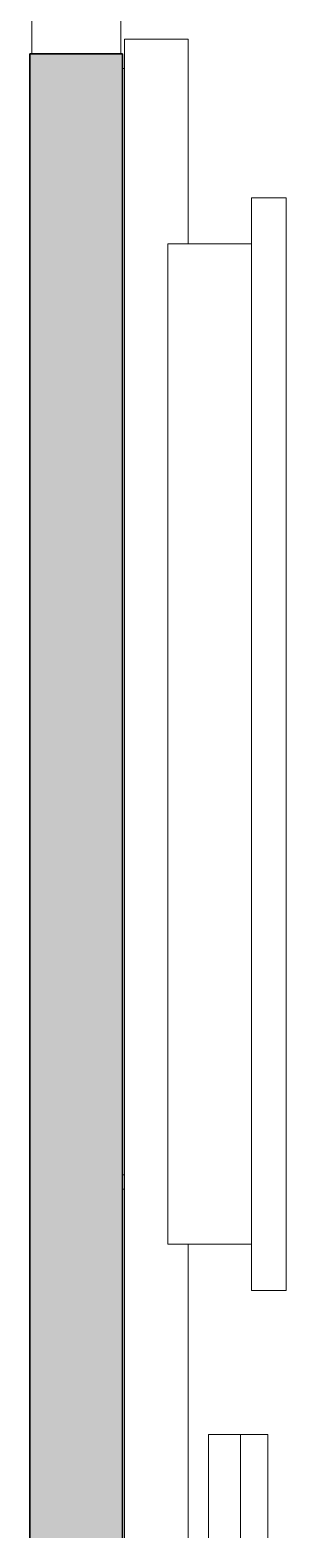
# Model space of a CAD drawing. Header units: millimetres. Extents: x 79795 to 317870, y -36033 to 97293.
# Drawn here: x 185699 to 185981, y 21745 to 23391 of the extents above; entities that cross this region are included whole.
import ezdxf

# ---------------------------------------------------------------- set-up
doc = ezdxf.new("R2010")
doc.units = ezdxf.units.MM
doc.header["$MEASUREMENT"] = 0
for name, color, linetype, lineweight in [('CSM-STL-XX-ZZ-M3-A-XXXX-00001_detached _19_04_21__rvt-1-Level 4$0$A-GLAZ-CWMG', 7, 'CONTINUOUS', 9), ('CSM-STL-XX-ZZ-M3-A-XXXX-00001_detached _19_04_21__rvt-1-Level 4$0$A-WALL', 7, 'CONTINUOUS', 9), ('CSM-STL-XX-ZZ-M3-A-XXXX-00001_detached _19_04_21__rvt-1-Level 4$0$A-WALL-PATT', 7, 'CONTINUOUS', 9), ('CSM-STL-XX-ZZ-M3-A-XXXX-00001_detached _19_04_21__rvt-1-Level 4$0$E-ELEC-EQPM', 8, 'CONTINUOUS', 9), ('CSM-STL-XX-ZZ-M3-A-XXXX-00001_detached _19_04_21__rvt-1-Level 4$0$I-FURN', 8, 'CONTINUOUS', 9), ('CSM-STL-XX-ZZ-M3-A-XXXX-00001_detached _19_04_21__rvt-1-Level 4$0$I-WALL', 7, 'CONTINUOUS', 9)]:
    doc.layers.add(name, color=color, linetype=linetype, lineweight=lineweight)

msp = doc.modelspace()

# ---------------------------------------------------------------- hatches: boundary and pattern name
at = {"layer": 'CSM-STL-XX-ZZ-M3-A-XXXX-00001_detached _19_04_21__rvt-1-Level 4$0$A-WALL-PATT'}
msp.add_hatch(color=256, dxfattribs=at).paths.add_polyline_path([(185800.8, 19405.3), (185800.8, 23365.3), (185698.8, 23365.3), (185698.8, 19405.3)], flags=0)

# ---------------------------------------------------------------- linework, layer by layer
at = {"layer": 'CSM-STL-XX-ZZ-M3-A-XXXX-00001_detached _19_04_21__rvt-1-Level 4$0$A-GLAZ-CWMG', "lineweight": 20}
for p, q in [((185700.8, 23425.3), (185700.8, 23365.3)), ((185798.8, 23365.3), (185798.8, 23425.3)), ((185700.8, 23365.3), (185798.8, 23365.3))]:
    msp.add_line(p, q, dxfattribs=at)
at = {"layer": 'CSM-STL-XX-ZZ-M3-A-XXXX-00001_detached _19_04_21__rvt-1-Level 4$0$A-WALL'}
for p, q in [((185802.8, 23381.3), (185872.8, 23381.3)), ((185802.8, 19465.3), (185802.8, 23381.3)), ((185872.8, 23381.3), (185872.8, 23156.5)), ((185872.8, 22058.1), (185872.8, 19465.3))]:
    msp.add_line(p, q, dxfattribs=at)
at = {"layer": 'CSM-STL-XX-ZZ-M3-A-XXXX-00001_detached _19_04_21__rvt-1-Level 4$0$E-ELEC-EQPM'}
for p, q in [((185980.6, 23207.3), (185942.5, 23207.3)), ((185942.5, 23207.3), (185942.5, 23156.5)), ((185980.6, 23207.3), (185942.5, 23207.3)), ((185942.5, 23207.3), (185942.5, 22007.3)), ((185980.6, 22007.3), (185980.6, 23207.3)), ((185980.6, 22007.3), (185980.6, 23207.3)), ((185942.5, 23156.5), (185850.6, 23156.5)), ((185850.6, 23156.5), (185850.6, 22058.1)), ((185942.5, 23156.5), (185850.6, 23156.5)), ((185850.6, 23156.5), (185850.6, 22058.1)), ((185850.6, 22058.1), (185942.5, 22058.1)), ((185850.6, 22058.1), (185942.5, 22058.1)), ((185942.5, 22058.1), (185942.5, 22007.3)), ((185942.5, 22007.3), (185980.6, 22007.3)), ((185942.5, 22007.3), (185980.6, 22007.3))]:
    msp.add_line(p, q, dxfattribs=at)
at = {"layer": 'CSM-STL-XX-ZZ-M3-A-XXXX-00001_detached _19_04_21__rvt-1-Level 4$0$I-FURN'}
for p, q in [((185930.4, 21849.3), (185895.4, 21849.3)), ((185895.4, 21849.3), (185895.4, 19449.3)), ((185930.4, 21849.3), (185960.4, 21849.3)), ((185930.4, 19449.3), (185930.4, 21849.3)), ((185930.4, 19449.3), (185930.4, 21849.3)), ((185960.4, 21849.3), (185960.4, 19449.3))]:
    msp.add_line(p, q, dxfattribs=at)
at = {"layer": 'CSM-STL-XX-ZZ-M3-A-XXXX-00001_detached _19_04_21__rvt-1-Level 4$0$I-WALL', "lineweight": 30}
for p, q in [((185698.8, 23365.3), (185698.8, 19527.3)), ((185800.8, 23365.3), (185698.8, 23365.3)), ((185800.8, 19405.3), (185800.8, 23365.3))]:
    msp.add_line(p, q, dxfattribs=at)
at = {"layer": 'CSM-STL-XX-ZZ-M3-A-XXXX-00001_detached _19_04_21__rvt-1-Level 4$0$I-WALL'}
for p, q in [((185802.8, 23349.3), (185800.8, 23349.3)), ((185800.8, 22134.5), (185802.8, 22134.5)), ((185800.8, 22118.5), (185802.8, 22118.5))]:
    msp.add_line(p, q, dxfattribs=at)

doc.saveas('drawing.dxf')
